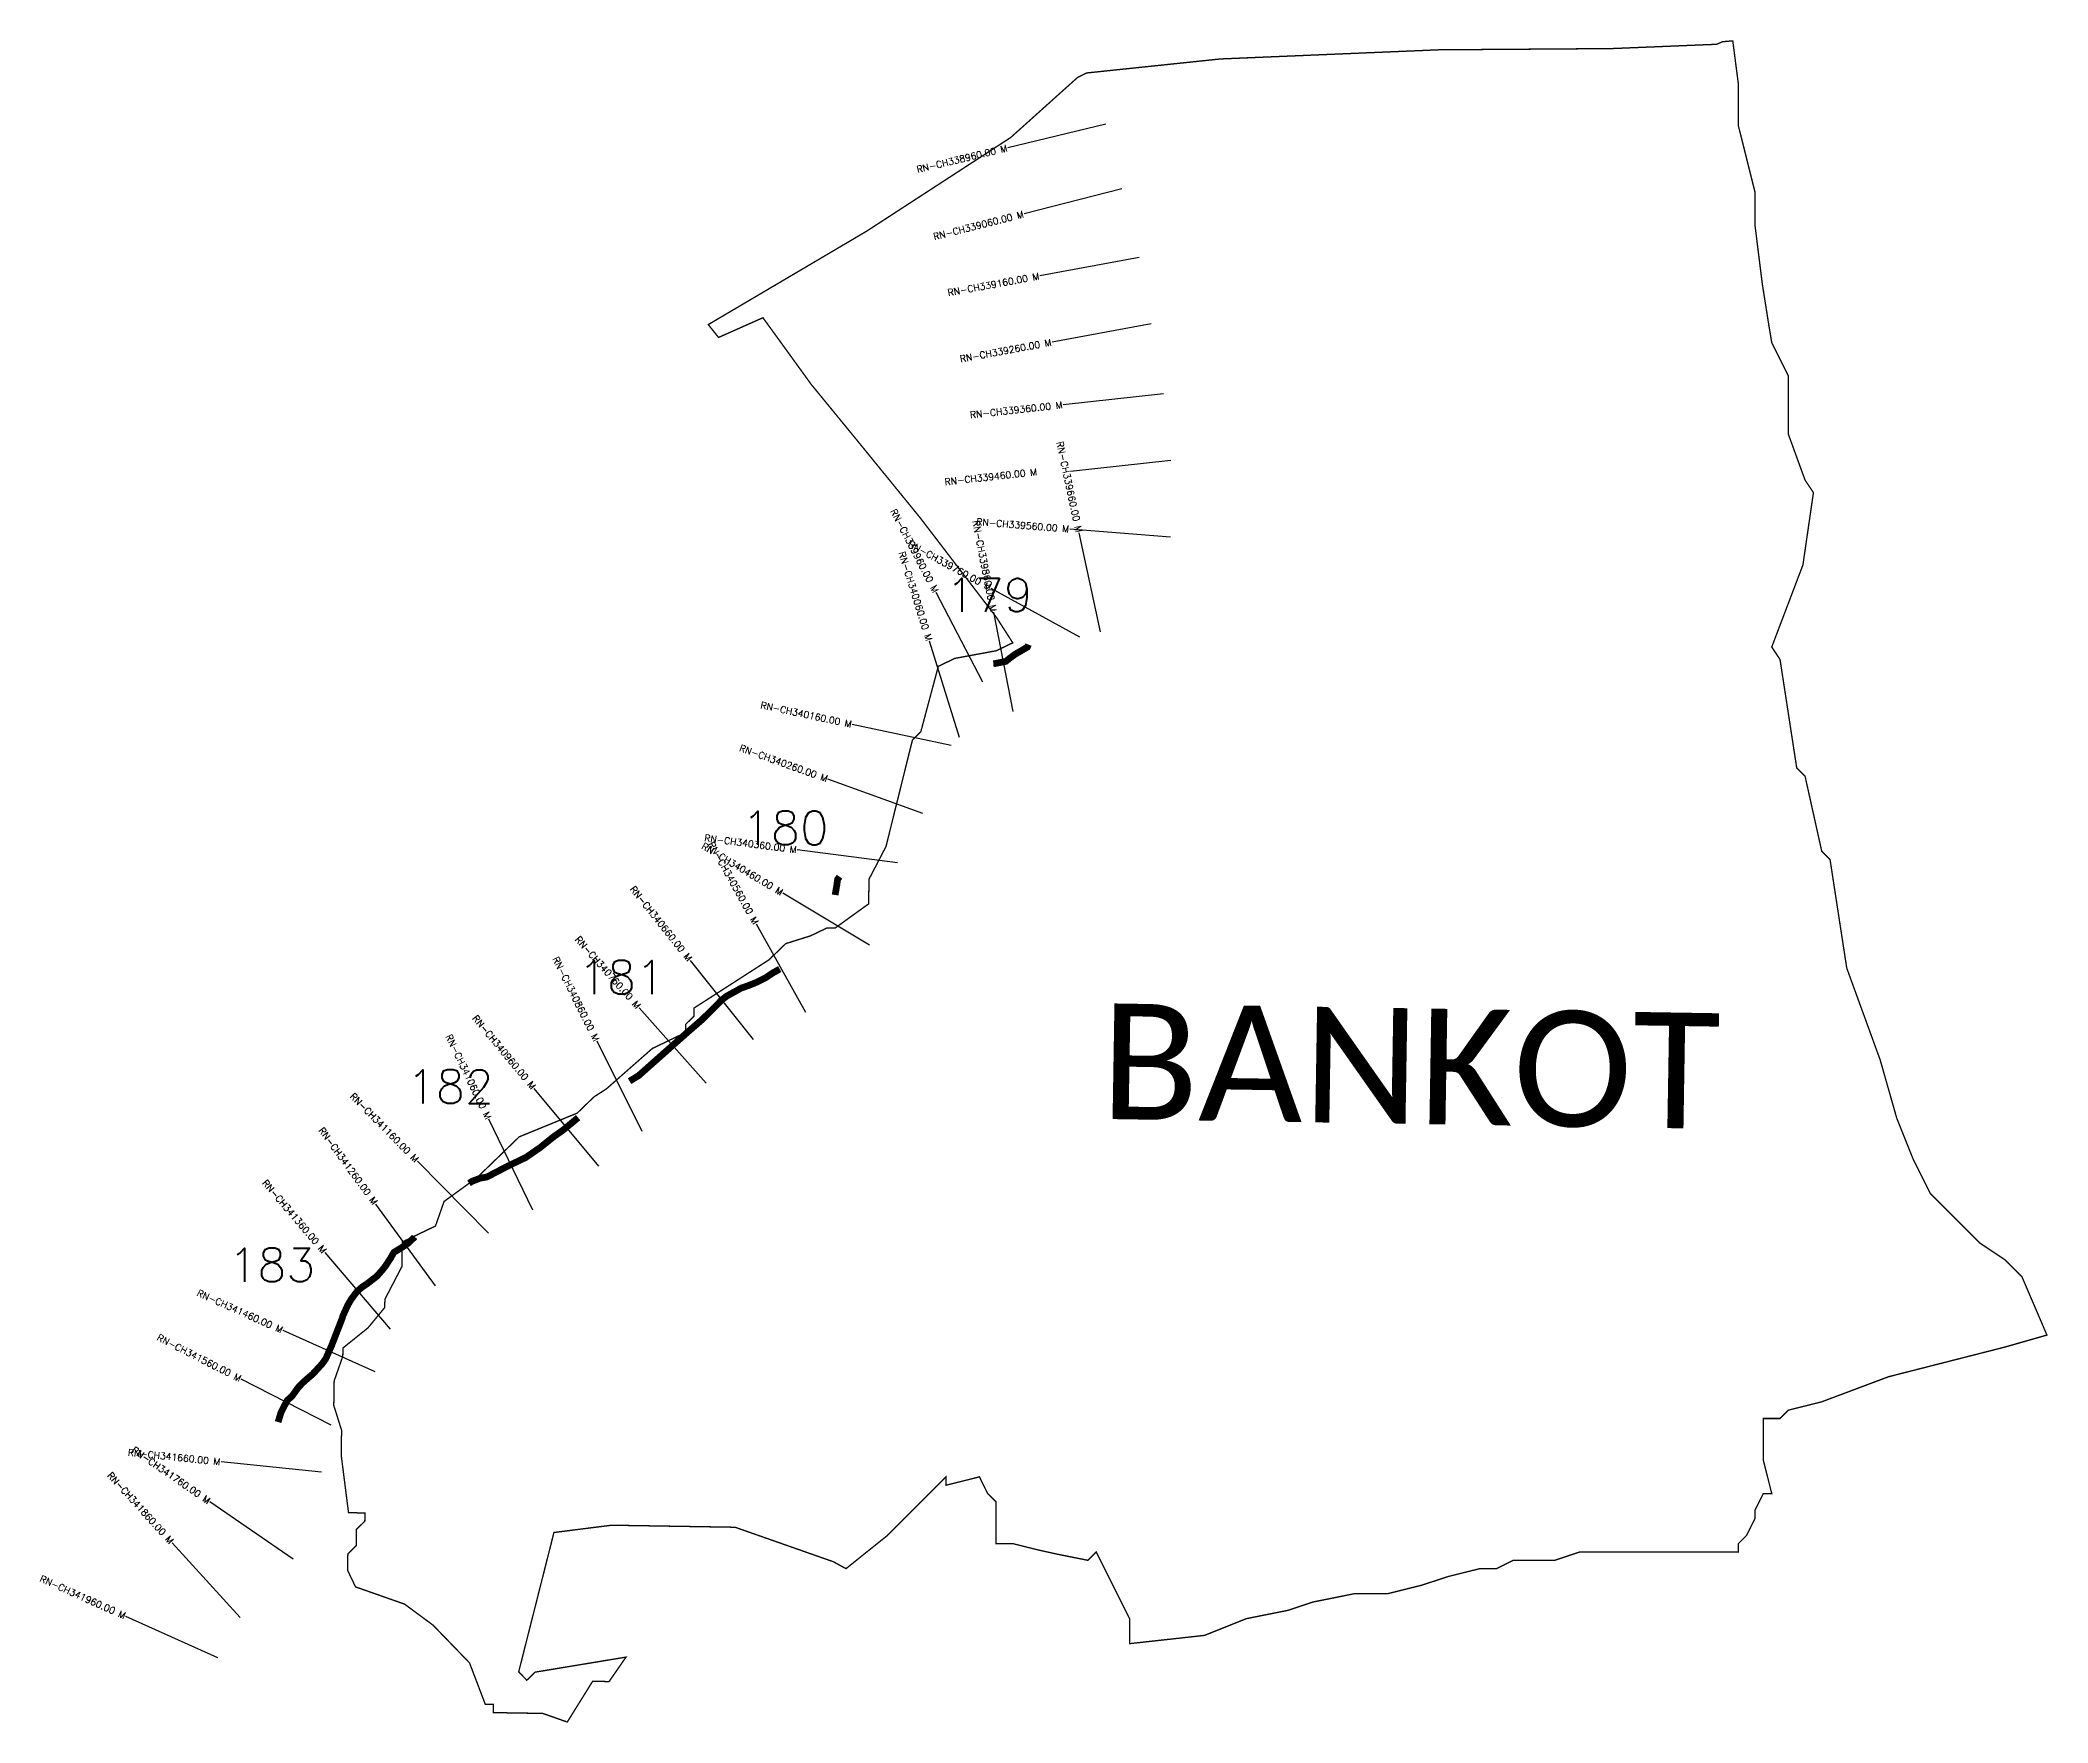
# Model space of a CAD drawing. Header units: metres. Extents: x 291128 to 294110, y 1987277 to 1989776.
import ezdxf
from ezdxf.enums import TextEntityAlignment as Align

# ---------------------------------------------------------------- set-up
doc = ezdxf.new("R2010")
doc.units = ezdxf.units.M
for name, color, linetype in [('ARTIFICIALLY PROTECTED', 4, 'Continuous'), ('CS', 134, 'Continuous'), ('CSMark', 6, 'Continuous'), ('VILLAGE NAME', 250, 'Continuous')]:
    doc.layers.add(name, color=color, linetype=linetype)
doc.styles.get("Standard").update_dxf_attribs({"font": 'simplex.shx'})

msp = doc.modelspace()

# ---------------------------------------------------------------- linework, layer by layer
at = {"color": 6, "const_width": 2, "flags": 128}
msp.add_lwpolyline([(292120.1, 1989353.7), (292355.3, 1989492.4), (292569.3, 1989631.5), (292668.5, 1989720.6), (292682.1, 1989727.4), (292880.8, 1989748.2), (293205.4, 1989761.8), (293461.5, 1989763.6), (293617.9, 1989770), (293626.6, 1989773.8), (293641.8, 1989775.1), (293650.1, 1989711.1), (293650.1, 1989649.1), (293674.9, 1989550), (293674.9, 1989500.5), (293685.7, 1989413.8), (293695.7, 1989350.8), (293699.7, 1989327), (293724.4, 1989277.5), (293724.4, 1989190.8), (293749.2, 1989122.7), (293761.6, 1989104.1), (293746, 1988996.7), (293699.7, 1988874.9), (293712, 1988856.3), (293736.8, 1988695.3), (293749.2, 1988682.9), (293774, 1988571.4), (293786.3, 1988559.1), (293811.1, 1988398), (293860.7, 1988261.8), (293885.4, 1988175), (293910.2, 1988113.1), (293935, 1988063.6), (294009.3, 1987989.3), (294046.5, 1987964.5), (294071.3, 1987939.7), (294108.4, 1987853), (294046.1, 1987835.2), (293873.1, 1987791.1), (293774, 1987753.9), (293724.4, 1987741.5), (293712, 1987729.1), (293687.2, 1987729.1), (293687.2, 1987667.2), (293699.7, 1987617.6), (293687.2, 1987617.6), (293674.9, 1987592.9), (293674.9, 1987580.5), (293662.5, 1987555.7), (293650.1, 1987543.3), (293650.1, 1987530.9), (293414.7, 1987530.9), (293377.6, 1987518.5), (293315.6, 1987518.5), (293290.9, 1987506.1), (293266.1, 1987506.1), (293219.5, 1987494.5), (293179.4, 1987481.4), (293129.8, 1987469), (293080.3, 1987469), (293018.4, 1987456.6), (292981.2, 1987444.2), (292919.3, 1987431.8), (292857.3, 1987407), (292745.9, 1987394.7), (292745.9, 1987431.8), (292696.3, 1987530.9), (292683.9, 1987518.5), (292638.4, 1987527.6), (292609.1, 1987534.1), (292572.4, 1987543.3), (292550.9, 1987543.3), (292547.7, 1987543.3), (292547.7, 1987605.2), (292535.2, 1987617.6), (292522.9, 1987642.4), (292473.3, 1987630), (292473.3, 1987642.4), (292386.6, 1987555.7), (292324.7, 1987506.1), (292305.8, 1987516.4), (292159.9, 1987567.6), (291976.6, 1987570.6), (291890.9, 1987559.8), (291839.9, 1987358.2), (291838.6, 1987352.8), (291850.6, 1987340.4), (291863, 1987352.4), (291997.9, 1987374.7), (291972.8, 1987338.4), (291948.4, 1987338.8), (291910.7, 1987278.3), (291874.3, 1987291.1), (291800.9, 1987292.3), (291800.9, 1987304.5), (291788.9, 1987304.7), (291765.5, 1987366.2), (291711.4, 1987422.1), (291669.1, 1987453.4), (291596.2, 1987479), (291584.4, 1987503.6), (291584.8, 1987528.1), (291597.2, 1987540.1), (291597.6, 1987564.5), (291610, 1987576.5), (291610.2, 1987588.8), (291585.8, 1987589.2), (291574.9, 1987674.9), (291575.5, 1987711.6), (291563.9, 1987748.5), (291564.5, 1987785.1), (291577.3, 1987821.6), (291577.5, 1987833.8), (291614.7, 1987863.7), (291639.6, 1987893.9), (291639.8, 1987906.1), (291665, 1987954.6), (291665.6, 1987991.3), (291714.9, 1988014.9), (291727.7, 1988051.4), (291777.2, 1988087.3), (291839.3, 1988147.4), (291925.4, 1988182.6), (291950.3, 1988206.7), (291968.8, 1988218.6), (292037, 1988278.6), (292086.3, 1988302.3), (292086.5, 1988314.5), (292098.9, 1988326.5), (292098.9, 1988338.6), (292210.3, 1988410.3), (292235.1, 1988434.3), (292272, 1988445.9), (292296.6, 1988457.7), (292308.8, 1988457.7), (292358.3, 1988493.4), (292358.9, 1988530.1), (292384.1, 1988578.6), (292423.4, 1988736.9), (292435.8, 1988748.9), (292461.8, 1988846.2), (292486.5, 1988858), (292547.8, 1988869.3), (292572.4, 1988881.1), (292548.6, 1988918.2), (292486.1, 1988999.8), (292434.9, 1989066.7), (292339, 1989184.4), (292290.9, 1989243.1), (292273, 1989264.9), (292244.8, 1989303.9), (292201.3, 1989363.9), (292135.4, 1989334.6), (292120.1, 1989353.7)], dxfattribs=at)
at = {"layer": 'ARTIFICIALLY PROTECTED', "const_width": 10, "flags": 128}
for points in [[(292595.6, 1988878.5), (292594.1, 1988874.8), (292583.9, 1988868.7), (292576.3, 1988864.4), (292568.2, 1988858.4), (292562, 1988853.5), (292545.9, 1988850.3), (292543.5, 1988850.1)], [(292315, 1988533.8), (292312.2, 1988529.7), (292311.1, 1988521.4), (292308.5, 1988506.6)], [(292226.3, 1988396.6), (292215.8, 1988390.7), (292205.9, 1988384), (292192.3, 1988377.1), (292181.3, 1988372.6), (292168.7, 1988368.1), (292158.7, 1988362.6), (292147.1, 1988356.1), (292139.7, 1988350.2), (292124.4, 1988334.7), (292110.7, 1988321.3), (292088, 1988301.6), (292059.5, 1988276.3), (292016.6, 1988238.2), (292003.2, 1988230.1)], [(291926.8, 1988175.9), (291904.7, 1988157.6), (291890.9, 1988147.9), (291870.2, 1988131.3), (291849.2, 1988116.8), (291822.1, 1988103.8), (291791.4, 1988087.8), (291781.5, 1988086), (291769.6, 1988081.5), (291764.7, 1988078.5)], [(291684, 1987998.8), (291683.6, 1987998.3), (291675.5, 1987990.4), (291667.3, 1987984.5), (291653.1, 1987975.8), (291648.5, 1987967.6), (291640.9, 1987955.9), (291636, 1987949.6), (291627.8, 1987940.3), (291613.8, 1987929.5), (291605.8, 1987924.1), (291598.6, 1987917.9), (291590, 1987906.5), (291584.6, 1987897.4), (291577.4, 1987881.6), (291576.2, 1987877.4), (291563.4, 1987844.5), (291560.4, 1987836.7), (291551.9, 1987817.7), (291546.8, 1987810.5), (291532.4, 1987794.8), (291527.8, 1987791), (291517.9, 1987782.3), (291511, 1987775), (291501.9, 1987762.3), (291494.7, 1987756), (291485.4, 1987737.9), (291481.2, 1987723.8)]]:
    msp.add_lwpolyline(points, dxfattribs=at)
at = {"layer": 'CS'}
for p, q in [((292710.8, 1989651.3), (292564.9, 1989616.3)), ((292734.6, 1989555.2), (292589.3, 1989518.2)), ((292760.1, 1989453.3), (292612.5, 1989426.1)), ((292778.2, 1989355), (292630.7, 1989327.8)), ((292796.3, 1989251.1), (292647.2, 1989234.7)), ((292807.3, 1989151.7), (292658.2, 1989135.3)), ((292806.5, 1989038), (292657, 1989049.9)), ((292702.8, 1988897.5), (292671.2, 1989044.2)), ((292528.1, 1988822.7), (292458.8, 1988955.7)), ((292671.9, 1988889.7), (292540.5, 1988961.9)), ((292573, 1988779.2), (292544.1, 1988926.4)), ((292493.5, 1988740.3), (292448.8, 1988883.5)), ((292480.7, 1988728.6), (292334, 1988759.9)), ((292439, 1988627.8), (292297.9, 1988678.6)), ((292401, 1988554.2), (292252.3, 1988573.6)), ((292359.5, 1988432.1), (292230.8, 1988509.1)), ((292265, 1988332.3), (292191.8, 1988463.2)), ((292187.4, 1988292.2), (292093.7, 1988409.4)), ((292116.8, 1988226.9), (292017.4, 1988339.2)), ((292021.7, 1988155.2), (291954.9, 1988289.5)), ((291957.4, 1988103.8), (291861.7, 1988219.3)), ((291859.4, 1988038.4), (291794.3, 1988173.6)), ((291793.6, 1988004.5), (291688.2, 1988111.3)), ((291714.8, 1987926.3), (291626.5, 1988047.5)), ((291648.3, 1987861.7), (291550.9, 1987975.8)), ((291625.4, 1987798.4), (291488.5, 1987859.7)), ((291560.1, 1987719.2), (291426.4, 1987787.3)), ((291545.6, 1987649.2), (291396.4, 1987664.6)), ((291503.5, 1987520), (291379.9, 1987605.1)), ((291425, 1987433.5), (291324, 1987544.4)), ((291391.8, 1987373.6), (291255, 1987435.1))]:
    msp.add_line(p, q, dxfattribs=at)

# ---------------------------------------------------------------- texts
at = {"char_height": 50, "attachment_point": 1}
for s, insert in [('179', (292473.3, 1988977.2)), ('180', (292170.4, 1988631.1)), ('181', (291927, 1988409.3)), ('182', (291672.8, 1988247.1)), ('183', (291407.7, 1987982.1))]:
    msp.add_mtext_dynamic_manual_height_columns(s, width=84.374, gutter_width=1, heights=[74.2], dxfattribs=dict(at, insert=insert))
at = {"layer": 'CSMark'}
for s, rotation, p in [('RN-CH338960.00 M', 13.4889, (292564, 1989616)), ('RN-CH339060.00 M', 14.2676, (292588.3, 1989518)), ('RN-CH339160.00 M', 10.4548, (292611.6, 1989425.9)), ('RN-CH339260.00 M', 10.4548, (292629.7, 1989327.6)), ('RN-CH339360.00 M', 6.2854, (292646.2, 1989234.6)), ('RN-CH339660.00 M', 282.1371, (292671, 1989045.1)), ('RN-CH339460.00 M', 6.2854, (292608.4, 1989135.2)), ('RN-CH339960.00 M', 297.5148, (292458.4, 1988956.6)), ('RN-CH339560.00 M', 355.434, (292656, 1989050)), ('RN-CH339860.00 M', 281.1065, (292543.9, 1988927.4)), ('RN-CH340060.00 M', 287.3442, (292448.5, 1988884.4)), ('RN-CH339760.00 M', 331.2189, (292539.6, 1988962.4)), ('RN-CH340160.00 M', 347.966, (292333, 1988760.1)), ('RN-CH340260.00 M', 340.2062, (292296.9, 1988678.9)), ('RN-CH340360.00 M', 352.5941, (292251.3, 1988573.7)), ('RN-CH340460.00 M', 329.085, (292230, 1988509.6)), ('RN-CH340560.00 M', 299.2233, (292191.3, 1988464.1)), ('RN-CH340660.00 M', 308.6234, (292093.1, 1988410.2)), ('RN-CH340760.00 M', 311.5156, (292016.7, 1988339.9)), ('RN-CH340860.00 M', 296.4485, (291954.4, 1988290.4)), ('RN-CH340960.00 M', 309.6762, (291861, 1988220.1)), ('RN-CH341060.00 M', 295.6927, (291793.9, 1988174.5)), ('RN-CH341160.00 M', 314.6402, (291687.5, 1988112)), ('RN-CH341260.00 M', 306.0651, (291625.9, 1988048.3)), ('RN-CH341360.00 M', 310.4781, (291550.3, 1987976.6)), ('RN-CH341460.00 M', 335.8938, (291487.6, 1987860.1)), ('RN-CH341560.00 M', 333.006, (291425.5, 1987787.8)), ('RN-CH341660.00 M', 354.1282, (291395.4, 1987664.7)), ('RN-CH341760.00 M', 325.4353, (291379.1, 1987605.7)), ('RN-CH341860.00 M', 312.3228, (291323.3, 1987545.2)), ('RN-CH341960.00 M', 335.7748, (291254.1, 1987435.5))]:
    msp.add_text(s, height=10, rotation=rotation, dxfattribs=at).set_placement(p, align=Align.MIDDLE_RIGHT)
at = {"layer": 'VILLAGE NAME', "insert": (292704.6, 1988345.8), "char_height": 171.752, "attachment_point": 1, "rotation": 359.0691}
msp.add_mtext_dynamic_manual_height_columns('{\\fCalibri|b0|i0|c0|p34;BANKOT}', width=1471.541, gutter_width=858.8, heights=[151.6], dxfattribs=at)

doc.saveas('drawing.dxf')
